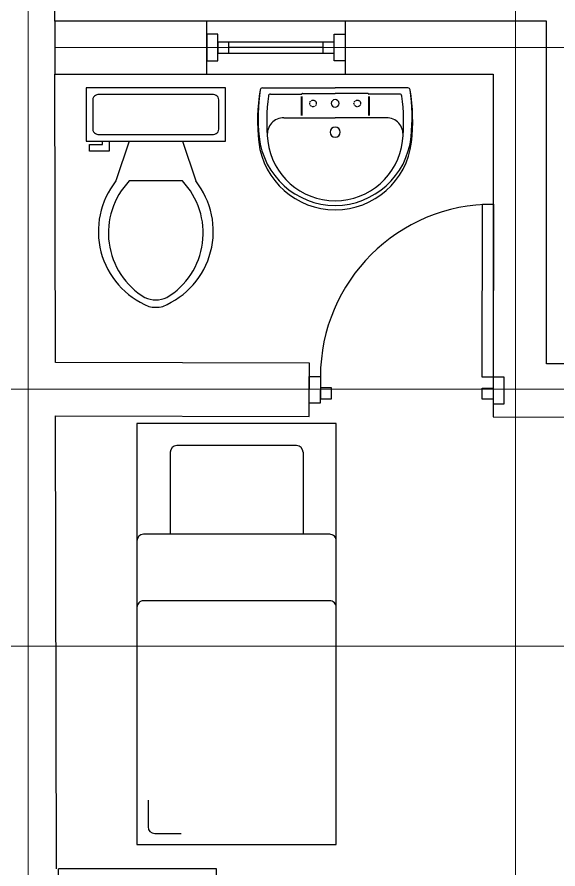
# Model space of a CAD drawing. Header units: metres. Extents: x 68508 to 226087, y -5893 to 20329.
# Drawn here: x 186398 to 188840, y 12112 to 15956 of the extents above; entities that cross this region are included whole.
import ezdxf

# ---------------------------------------------------------------- set-up
doc = ezdxf.new("R2010")
doc.units = ezdxf.units.M
doc.header["$LTSCALE"] = 0.05
doc.linetypes.add('CONTINUA', pattern=[0])
doc.linetypes.add('RAYITAS', pattern=[0.375, 0.25, -0.125])
for name, color, linetype, lineweight in [('A310G', 31, 'Continuous', 25), ('A314G', 151, 'Continuous', 25), ('A315G', 31, 'Continuous', 25), ('Acotado', 251, 'Continuous', 15), ('muro', 7, 'Continuous', 30)]:
    doc.layers.add(name, color=color, linetype=linetype, lineweight=lineweight)
doc.layers.add('Modulares', color=2, linetype='CONTINUA')
doc.layers.add('Varios', color=7, linetype='Continuous')

# ---------------------------------------------------------------- blocks, each defined once
blk = doc.blocks.new('*U100')
at = {"layer": 'muro', "color": 7, "linetype": 'Continuous', "lineweight": 30}
for p, q in [((1.2897, 0.12), (0.1197, 0.12)), ((2.1203, 0.12), (2.1203, -0.12)), ((3.2653, 0.12), (2.1203, 0.12)), ((-0.1197, -0.12), (1.0503, -0.12)), ((2.1203, -0.12), (3.2663, -0.12))]:
    blk.add_line(p, q, dxfattribs=at)
blk = doc.blocks.new('*U101')
at = {"layer": 'muro', "color": 7, "linetype": 'Continuous', "lineweight": 30}
for p, q in [((1.43, 0.12), (-0.1167, 0.12)), ((0.1227, -0.12), (1.67, -0.12))]:
    blk.add_line(p, q, dxfattribs=at)
blk = doc.blocks.new('*U104')
at = {"layer": 'muro', "color": 7, "linetype": 'Continuous', "lineweight": 30}
for p, q in [((0.7883, 0.12), (0.12, 0.12)), ((0.7883, -0.12), (0.7883, 0.12)), ((1.4133, 0.12), (0.7883, 0.12)), ((1.4133, 0.12), (1.4133, -0.12)), ((2.0985, 0.12), (1.4133, 0.12)), ((-0.12, -0.12), (0.7883, -0.12)), ((0.7883, -0.12), (1.4133, -0.12)), ((1.4133, -0.12), (2.099, -0.12))]:
    blk.add_line(p, q, dxfattribs=at)
blk = doc.blocks.new('*U105')
at = {"layer": 'A314G', "color": 151, "linetype": 'Continuous', "lineweight": 25}
for p, q in [((0.1, 0.085, -1), (0.1, 0.035, -1)), ((0.525, 0.085, -1), (0.525, 0.035, -1)), ((0.1, 0.06, -1), (0.525, 0.06, -1))]:
    blk.add_line(p, q, dxfattribs=at)
at = {"layer": 'A314G', "color": 151, "linetype": 'Continuous', "lineweight": 25, "elevation": -1}
for points in [[(0.05, 0), (0, 0), (0, 0.12), (0.05, 0.12)], [(0.575, 0), (0.625, 0), (0.625, 0.12), (0.575, 0.12)], [(0.05, 0.085), (0.05, 0.035), (0.575, 0.035), (0.575, 0.085)]]:
    blk.add_lwpolyline(points, close=True, dxfattribs=at)
blk = doc.blocks.new('*U106')
at = {"layer": 'muro', "color": 7, "linetype": 'Continuous', "lineweight": 30}
for p, q in [((0.5361, 0.12), (0.1202, 0.12)), ((2.0776, 0.12), (0.7761, 0.12)), ((4.3622, 0.12), (2.3176, 0.12))]:
    blk.add_line(p, q, dxfattribs=at)
blk = doc.blocks.new('*U107')
at = {"layer": 'A315G', "color": 31, "linetype": 'Continuous', "lineweight": 25}
for points in [[(0.05, 0.12), (0.1, 0.12), (0.1, 0.9), (0.05, 0.9)], [(0.05, 0), (0, 0), (0, 0.12), (0.05, 0.12)], [(0.83, 0), (0.88, 0), (0.88, 0.12), (0.83, 0.12)], [(0.05, 0.02), (0.1, 0.02), (0.1, 0.07), (0.05, 0.07)], [(0.83, 0.02), (0.78, 0.02), (0.78, 0.07), (0.83, 0.07)]]:
    blk.add_lwpolyline(points, close=True, dxfattribs=at)
at = {"layer": 'A315G', "color": 31, "linetype": 'Continuous', "lineweight": 25, "extrusion": (0, 0, -1)}
blk.add_arc((-0.05, 0.12), 0.78, 90, 180, dxfattribs=at)
blk = doc.blocks.new('*U116')
at = {"layer": 'A310G', "color": 31, "linetype": 'Continuous', "lineweight": 25}
for p, q in [((0, 0.12), (0.7122, 0.12)), ((0, 0.12), (0, -0.12)), ((0.7122, 0.12), (0.7122, -0.12)), ((0, -0.12), (0.7122, -0.12))]:
    blk.add_line(p, q, dxfattribs=at)
blk = doc.blocks.new('A$C73EF41B1')
for p, q in [((0.9, 1.9), (0, 1.9)), ((0, 1.9), (0, 0)), ((0.9, 0), (0.9, 1.9)), ((0.15, 1.77), (0.15, 1.4)), ((0.72, 1.8), (0.18, 1.8)), ((0.75, 1.77), (0.75, 1.4)), ((0.87, 1.4), (0.0296, 1.4)), ((0.8697, 1.1), (0.03, 1.1)), ((0.05, 0.2), (0.05, 0.08)), ((0.08, 0.05), (0.2, 0.05)), ((0, 0), (0.9, 0))]:
    blk.add_line(p, q)
for centre, start, end in [((0.18, 1.77), 90, 180), ((0.72, 1.77), 0, 90), ((0.03, 1.37), 90.6903, 180.2797), ((0.87, 1.37), 0.0037, 90.0054), ((0.03, 1.07), 89.9939, 179.9965), ((0.87, 1.07), 359.9951, 90.5327), ((0.08, 0.08), 180, 270)]:
    blk.add_arc(centre, 0.03, start, end)
blk = doc.blocks.new('Toilet - top')
for p, q in [((9.5, -6), (9.5, -2)), ((-10, -8.5), (-8, -8.5)), ((-10, -9.5), (-10, -8.5)), ((-8, -8.5), (-8, -8)), ((-7, -8), (-7, -9.5)), ((-4, -8), (-6, -14)), ((4, -8), (6, -14)), ((-7, -9.5), (-10, -9.5)), ((4, -14), (-4, -14))]:
    blk.add_line(p, q)
blk.add_lwpolyline([(10.5, -8), (10.5, 0), (-10.5, 0), (-10.5, -8)], close=True)
for points in [[(8.5, -1), (-8.5, -1)], [(-9.5, -2), (-9.5, -6)], [(-8.5, -7), (8.5, -7)]]:
    blk.add_lwpolyline(points)
for centre, radius, start, end in [((-8.62, -1.88), 0.884, 81.8699, 188.1301), ((8.62, -1.88), 0.884, 351.8699, 98.1301), ((-8.62, -6.12), 0.884, 171.8699, 278.1301), ((8.62, -6.12), 0.884, 261.8699, 8.1301), ((3.52, -21.58), 12.17, 141.4691, 247.9714), ((4.2, -21.82), 11.33, 136.3677, 238.9468), ((-3.52, -21.58), 12.17, 292.0284, 38.5307), ((-4.2, -21.82), 11.33, 301.053, 43.6321), ((0, -27.88), 4, 245.7318, 294.2682), ((0, -29), 4, 254.8605, 285.1395)]:
    blk.add_arc(centre, radius, start, end)

msp = doc.modelspace()

# ---------------------------------------------------------------- linework, layer by layer
for p in [(187505.417, 15636.01), (188162.59, 15636.01)]:
    msp.add_line(p, (187834.004, 15636.01))
for centre, radius, start, end in [((187505.417, 15626.01), 10, 90, 170.43614), ((187505.579, 15626.01), 10, 90, 171.523665), ((187542.569, 15598.01), 10, 90, 171.973641), ((187682.131, 15610.01), 2, 270, 345.522488), ((187982.004, 15609.01), 2, 14.477512, 90), ((187985.877, 15610.01), 2, 194.477512, 270), ((188125.438, 15598.01), 10, 8.026359, 90), ((188162.428, 15626.01), 10, 8.476335, 90), ((188162.59, 15626.01), 10, 9.56386, 90)]:
    msp.add_arc(centre, radius, start, end)
at = {"layer": 'Acotado'}
for p, q in [((186447.768, 19093.7), (186447.768, -4893.3)), ((188647.538, 1564.2), (188647.538, 19093.7)), ((186568.793, 15817.852), (196842.538, 15817.852)), ((183827.309, 14276.311), (196842.538, 14276.311)), ((196842.538, 13116.7), (183827.309, 13116.7))]:
    msp.add_line(p, q, dxfattribs=at)
at = {"layer": 'Modulares'}
msp.add_line((186568.563, 15937.852), (186569.022, 15697.852), dxfattribs=at)
at = {"layer": 'Varios'}
for p, q in [((187542.569, 15608.01), (187682.131, 15608.01)), ((187686.004, 15611.01), (187834.004, 15611.01)), ((187982.004, 15611.01), (187834.004, 15611.01)), ((188125.438, 15608.01), (187985.877, 15608.01)), ((187680.004, 15597.072), (187680.004, 15511.95)), ((187684.004, 15597.072), (187684.004, 15511.95)), ((187984.004, 15597.072), (187984.004, 15511.95)), ((187988.004, 15597.072), (187988.004, 15511.95)), ((187602.234, 15501.01), (187834.004, 15501.01)), ((188065.773, 15501.01), (187834.004, 15501.01))]:
    msp.add_line(p, q, dxfattribs=at)
at = {"layer": 'Varios', "linetype": 'RAYITAS'}
for centre in [(187734.004, 15566.01), (187934.004, 15566.01)]:
    msp.add_circle(centre, 15, dxfattribs=at)
at = {"layer": 'Varios'}
for centre, radius, start, end in [((188333.742, 15486.447), 850, 170.43614, 186.473763), ((188336.404, 15502.193), 850, 171.523665, 185.886148), ((187686.004, 15609.01), 2, 90, 165.522488), ((187331.603, 15502.193), 850, 354.113852, 8.476335), ((187334.265, 15486.447), 850, 353.526237, 9.56386), ((188333.742, 15486.447), 809, 171.973641, 186.473763), ((187834.004, 15566.01), 17.5, 90, 270), ((187834.004, 15566.01), 17.5, 270, 90), ((187334.265, 15486.447), 809, 353.526237, 8.026359), ((187602.234, 15426.01), 75, 90, 184.723014), ((188065.773, 15426.01), 75, 355.276986, 90), ((187834.004, 15436.01), 23, 90, 270), ((187834.004, 15436.01), 23, 270, 90), ((187834.004, 15451.01), 345, 185.987256, 270), ((187834.004, 15451.01), 345, 270, 354.012744), ((187834.004, 15433.51), 347.5, 187.091323, 270), ((187834.004, 15433.51), 306.5, 187.091323, 270), ((187834.004, 15433.51), 306.5, 270, 352.908677), ((187834.004, 15433.51), 347.5, 270, 352.908677)]:
    msp.add_arc(centre, radius, start, end, dxfattribs=at)

# ---------------------------------------------------------------- block references
at = {"layer": 'A310G', "color": 31, "linetype": 'Continuous', "lineweight": 25, "xscale": 1000, "yscale": 1000, "zscale": 1000, "rotation": 180}
msp.add_blockref('*U116', (187297.538, 11991.7), dxfattribs=at)
at = {"layer": 'A314G', "color": 151, "linetype": 'Continuous', "lineweight": 25, "xscale": 1000, "yscale": 1000, "zscale": 1000, "rotation": 180}
msp.add_blockref('*U105', (187879.23, 15877.852, 1000), dxfattribs=at)
at = {"layer": 'muro', "color": 7, "linetype": 'Continuous', "lineweight": 30}
for name, p, xscale, yscale, zscale, rotation in [('*U106', (186447.538, 16473.7), 1000, 1000, 1000, 270.1095572631265), ('*U104', (188667.538, 15817.852), 1000, 1000, 1000, 180), ('*U101', (188667.538, 14267.852), 1000, 1000, 1000, 90), ('*U100', (189837.538, 14267.852), 999.9999999999998, 999.9999999999998, 999.9999999999998, 179.8515975134517)]:
    msp.add_blockref(name, p, dxfattribs=dict(at, xscale=xscale, yscale=yscale, zscale=zscale, rotation=rotation))
at = {"layer": 'Varios'}
for name, p, xscale, yscale, zscale in [('Toilet - top', (187024.223, 15636.01), 30, 30, 30), ('A$C73EF41B1', (186939.233, 12221.708), 1000, 1000, 1000)]:
    msp.add_blockref(name, p, dxfattribs=dict(at, xscale=xscale, yscale=yscale, zscale=zscale))
at = {"layer": 'Varios', "color": 31, "linetype": 'Continuous', "lineweight": 100, "xscale": -999.9999999999998, "yscale": 1000, "zscale": 1000, "rotation": 359.8515975134517}
msp.add_blockref('*U107', (188597.072, 14211.065), dxfattribs=at)

doc.saveas('drawing.dxf')
